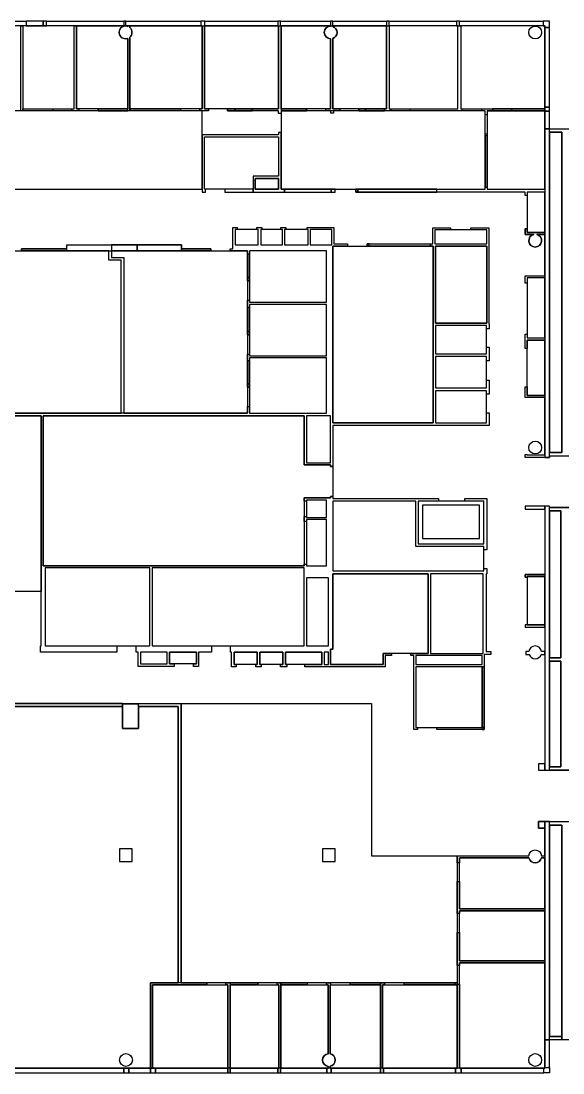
# Model space of a CAD drawing. Header units: centimetres. Extents: x -199 to 9291, y 642 to 6550.
# Drawn here: x 2287 to 4863, y 1550 to 6550 of the extents above; entities that cross this region are included whole.
import ezdxf

# ---------------------------------------------------------------- set-up
doc = ezdxf.new("R2010")
doc.units = ezdxf.units.CM
doc.header["$MEASUREMENT"] = 0
for name, color, linetype in [('E15-343', 2, 'Continuous'), ('E15-344', 2, 'Continuous'), ('E15-345', 2, 'Continuous'), ('E15-348', 2, 'Continuous'), ('E15-349', 2, 'Continuous'), ('E15-350', 2, 'Continuous'), ('E15-351', 2, 'Continuous'), ('E15-352', 2, 'Continuous'), ('E15-353', 2, 'Continuous'), ('E15-354', 2, 'Continuous'), ('E15-355', 2, 'Continuous'), ('E15-358', 2, 'Continuous'), ('E15-368', 2, 'Continuous'), ('Elevators_Secondary', 2, 'Continuous'), ('Facade_Glass', 4, 'Continuous'), ('Facade_Wall', 6, 'Continuous'), ('Glass', 4, 'Continuous'), ('Labs', 1, 'Continuous'), ('Meeting rooms', 1, 'Continuous'), ('Offices', 1, 'Continuous'), ('Stairs', 2, 'Continuous'), ('Storage', 40, 'Continuous'), ('Void', 7, 'Continuous'), ('Walls', 6, 'Continuous'), ('Z_grid_walls', 3, 'Continuous')]:
    doc.layers.add(name, color=color, linetype=linetype)

msp = doc.modelspace()

# ---------------------------------------------------------------- linework, layer by layer
at = {"layer": 'E15-343'}
msp.add_lwpolyline([(4222.8, 3544.4), (4139.9, 3544.4), (4048.8, 3544.4), (4008.2, 3544.4), (4008.2, 3490.8), (3757.8, 3490.8), (3757.8, 3563.9), (3769.2, 3563.9), (3769.2, 3923.2), (4222.8, 3923.2)], close=True, dxfattribs=at)
at = {"layer": 'E15-344'}
msp.add_lwpolyline([(4360.9, 2582.1), (4360.9, 1979), (3047.5, 1979), (3047.5, 3305.4), (3953.6, 3305.4), (3953.6, 2582.1)], close=True, dxfattribs=at)
at = {"layer": 'E15-345'}
msp.add_lwpolyline([(4479.6, 3481), (4164.2, 3481), (4164.2, 3191.7), (4479.6, 3191.7)], close=True, dxfattribs=at)
at = {"layer": 'E15-348'}
msp.add_lwpolyline([(4777.1, 2330.1), (4370.7, 2330.1), (4370.7, 2547.9), (4370.7, 2572.3), (4701.7, 2572.3, 0.782342), (4760.9, 2572.3), (4777.1, 2572.3)], format="xyb", close=True, dxfattribs=at)
at = {"layer": 'E15-349'}
msp.add_lwpolyline([(4777.1, 2086.2), (4777.1, 2083), (4370.7, 2083), (4370.7, 2320.3), (4777.1, 2320.3), (4777.1, 2317.1)], close=True, dxfattribs=at)
at = {"layer": 'E15-350'}
msp.add_lwpolyline([(4777.1, 1575.8), (4777.1, 1572.6), (4772.2, 1572.6), (4378.8, 1572.6), (4370.7, 1572.6), (4370.7, 1972.5), (4370.7, 2073.2), (4777.1, 2073.2), (4777.1, 2071.6)], close=True, dxfattribs=at)
at = {"layer": 'E15-351'}
msp.add_lwpolyline([(4360.9, 1572.6), (4352.8, 1572.6), (4009.8, 1572.6), (4004.9, 1572.6), (4004.9, 1969.2), (4109, 1969.2), (4349.6, 1969.2), (4360.9, 1969.2)], close=True, dxfattribs=at)
at = {"layer": 'E15-352'}
msp.add_lwpolyline([(3995.2, 1572.6), (3761.1, 1572.6), (3756.2, 1572.6), (3756.2, 1581.4, 0.8256), (3756.2, 1641.2), (3756.2, 1969.2), (3995.2, 1969.2)], format="xyb", close=True, dxfattribs=at)
at = {"layer": 'E15-353'}
msp.add_lwpolyline([(3746.5, 1641.5, 0.876862), (3746.5, 1581.1), (3746.5, 1572.6), (3740, 1572.6), (3522.1, 1572.6), (3522.1, 1969.2), (3746.5, 1969.2)], format="xyb", close=True, dxfattribs=at)
at = {"layer": 'E15-354'}
msp.add_lwpolyline([(3512.4, 1572.6), (3507.5, 1572.6), (3281.5, 1572.6), (3281.5, 1969.2), (3512.4, 1969.2)], close=True, dxfattribs=at)
at = {"layer": 'E15-355'}
msp.add_lwpolyline([(3270.2, 1572.6), (2925.5, 1572.6), (2912.5, 1572.6), (2912.5, 1969.2), (3169.4, 1969.2), (3270.2, 1969.2)], close=True, dxfattribs=at)
at = {"layer": 'E15-358'}
msp.add_lwpolyline([(2402.1, 3580.2), (2899.5, 3580.2), (2899.5, 3950.8), (2402.1, 3950.8)], close=True, dxfattribs=at)
at = {"layer": 'E15-368'}
msp.add_lwpolyline([(2187.5, 1980.6), (1818.5, 1980.6), (1818.5, 1979), (1693.3, 1979), (1693.3, 3292.4), (2769.5, 3292.4), (2769.5, 3186.8), (2845.9, 3186.8), (2845.9, 3292.4), (3034.5, 3292.4), (3034.5, 1979), (2902.8, 1979), (2902.8, 1572.6), (2187.5, 1572.6)], close=True, dxfattribs=at)
at = {"layer": 'Elevators_Secondary'}
msp.add_lwpolyline([(4466.6, 4248.3), (4195.1, 4248.3), (4195.1, 4090.6), (4466.6, 4090.6)], close=True, dxfattribs=at)
at = {"layer": 'Facade_Glass'}
for points in [[(2039.6, 6550.1), (2311.1, 6550.1), (2311.1, 6527.4), (2039.6, 6527.4)], [(2311.1, 6527.4), (2392.3, 6527.4), (2392.3, 6550.1), (2311.1, 6550.1)], [(2407, 6550.1), (2776, 6550.1), (2776, 6527.4), (2407, 6527.4)], [(2785.7, 6550.1), (3141.7, 6550.1), (3141.7, 6527.4), (2785.7, 6527.4)], [(3161.3, 6550.1), (3507.5, 6550.1), (3507.5, 6527.4), (3161.3, 6527.4)], [(3520.5, 6550.1), (3757.8, 6550.1), (3757.8, 6527.4), (3520.5, 6527.4)], [(3769.2, 6550.1), (4024.4, 6550.1), (4024.4, 6527.4), (3769.2, 6527.4)], [(4037.5, 6550.1), (4357.7, 6550.1), (4357.7, 6527.4), (4037.5, 6527.4)], [(4370.7, 6550.1), (4769, 6550.1), (4769, 6527.4), (4370.7, 6527.4)], [(4799.9, 6519.3), (4777.1, 6519.3), (4777.1, 6140.5), (4799.9, 6140.5)], [(4799.9, 6121), (4777.1, 6121), (4777.1, 6038.1), (4799.9, 6038.1)], [(4799.9, 1707.5), (4777.1, 1707.5), (4777.1, 1575.8), (4799.9, 1575.8)], [(2776, 1572.6), (1823.4, 1572.6), (1823.4, 1549.8), (2776, 1549.8)], [(2902.8, 1572.6), (2798.7, 1572.6), (2798.7, 1549.8), (2902.8, 1549.8)], [(3270.2, 1572.6), (2925.5, 1572.6), (2925.5, 1549.8), (3270.2, 1549.8)], [(3507.5, 1572.6), (3281.5, 1572.6), (3281.5, 1549.8), (3507.5, 1549.8)], [(3740, 1572.6), (3520.5, 1572.6), (3520.5, 1549.8), (3740, 1549.8)], [(3995.2, 1572.6), (3761.1, 1572.6), (3761.1, 1549.8), (3995.2, 1549.8)], [(4352.8, 1572.6), (4009.8, 1572.6), (4009.8, 1549.8), (4352.8, 1549.8)], [(4772.2, 1572.6), (4378.8, 1572.6), (4378.8, 1549.8), (4772.2, 1549.8)]]:
    msp.add_lwpolyline(points, close=True, dxfattribs=at)
at = {"layer": 'Facade_Wall'}
for points in [[(2407, 6550.1), (2392.3, 6550.1), (2392.3, 6527.4), (2407, 6527.4)], [(2785.7, 6550.1), (2776, 6550.1), (2776, 6527.4), (2785.7, 6527.4)], [(3161.3, 6550.1), (3141.7, 6550.1), (3141.7, 6527.4), (3161.3, 6527.4)], [(3520.5, 6550.1), (3507.5, 6550.1), (3507.5, 6527.4), (3520.5, 6527.4)], [(3769.2, 6550.1), (3757.8, 6550.1), (3757.8, 6527.4), (3769.2, 6527.4)], [(4037.5, 6550.1), (4024.4, 6550.1), (4024.4, 6527.4), (4037.5, 6527.4)], [(4357.7, 6527.4), (4370.7, 6527.4), (4370.7, 6550.1), (4357.7, 6550.1)], [(4769, 6527.4), (4777.1, 6527.4), (4777.1, 6519.3), (4799.9, 6519.3), (4799.9, 6550.1), (4769, 6550.1)], [(4799.9, 6140.5), (4777.1, 6140.5), (4777.1, 6121), (4799.9, 6121)], [(4799.9, 6038.1), (4777.1, 6038.1), (4777.1, 4475.9), (4799.9, 4475.9)], [(4799.9, 4243.4), (4777.1, 4243.4), (4777.1, 2988.5), (4799.9, 2988.5)], [(4799.9, 2744.6), (4777.1, 2744.6), (4777.1, 1707.5), (4799.9, 1707.5)], [(4857.6, 1707.5), (4799.9, 1707.5), (4799.9, 1723.7), (4857.6, 1723.7)], [(2798.7, 1572.6), (2776, 1572.6), (2776, 1549.8), (2798.7, 1549.8)], [(2925.5, 1572.6), (2902.8, 1572.6), (2902.8, 1549.8), (2925.5, 1549.8)], [(3270.2, 1549.8), (3281.5, 1549.8), (3281.5, 1572.6), (3270.2, 1572.6)], [(3507.5, 1549.8), (3520.5, 1549.8), (3520.5, 1572.6), (3507.5, 1572.6)], [(3761.1, 1572.6), (3740, 1572.6), (3740, 1549.8), (3761.1, 1549.8)], [(4009.8, 1572.6), (3995.2, 1572.6), (3995.2, 1549.8), (4009.8, 1549.8)], [(4378.8, 1572.6), (4352.8, 1572.6), (4352.8, 1549.8), (4378.8, 1549.8)], [(4772.2, 1572.6), (4777.1, 1572.6), (4777.1, 1575.8), (4799.9, 1575.8), (4799.9, 1549.8), (4772.2, 1549.8)]]:
    msp.add_lwpolyline(points, close=True, dxfattribs=at)
at = {"layer": 'Glass'}
for points in [[(2294.8, 6132.4), (2437.9, 6132.4), (2437.9, 6122.6), (2294.8, 6122.6)], [(2654.1, 6122.6), (2793.9, 6122.6), (2793.9, 6132.4), (2654.1, 6132.4)], [(2803.6, 6132.4), (3044.2, 6132.4), (3044.2, 6122.6), (2803.6, 6122.6)], [(3304.3, 6122.6), (3385.6, 6122.6), (3385.6, 6132.4), (3304.3, 6132.4)], [(3523.8, 6122.6), (3644.1, 6122.6), (3644.1, 6132.4), (3523.8, 6132.4)], [(3923.7, 6122.6), (4014.7, 6122.6), (4014.7, 6132.4), (3923.7, 6132.4)], [(4528.4, 6122.6), (4619.4, 6122.6), (4619.4, 6132.4), (4528.4, 6132.4)], [(4502.4, 6003.9), (4492.6, 6003.9), (4492.6, 5760.1), (4502.4, 5760.1)], [(3390.5, 5750.3), (3255.5, 5750.3), (3255.5, 5737.3), (3390.5, 5737.3)], [(3761.1, 5750.3), (3540, 5750.3), (3540, 5737.3), (3761.1, 5737.3)], [(3887.9, 5737.3), (4263.4, 5737.3), (4263.4, 5750.3), (3887.9, 5750.3)], [(2504.5, 5467.5), (2288.3, 5467.5), (2288.3, 5457.7), (2504.5, 5457.7)], [(2839.4, 5487), (2717.5, 5487), (2717.5, 5457.7), (2839.4, 5457.7)], [(3188.9, 5467.5), (3049.1, 5467.5), (3049.1, 5457.7), (3188.9, 5457.7)], [(3941.5, 5490.3), (4234.1, 5490.3), (4234.1, 5480.5), (3941.5, 5480.5)], [(3372.6, 5441.5), (3362.8, 5441.5), (3362.8, 5330.9), (3372.6, 5330.9)], [(3372.6, 5187.9), (3362.8, 5187.9), (3362.8, 5074.1), (3372.6, 5074.1)], [(3372.6, 4934.3), (3362.8, 4934.3), (3362.8, 4825.4), (3372.6, 4825.4)], [(4479.6, 3191.7), (4489.4, 3191.7), (4489.4, 3481), (4479.6, 3481)], [(2769.5, 3305.4), (1968.1, 3305.4), (1968.1, 3292.4), (2769.5, 3292.4)], [(3047.5, 1979), (3034.5, 1979), (3034.5, 3292.4), (2845.9, 3292.4), (2845.9, 3305.4), (3047.5, 3305.4)], [(4263.4, 3191.7), (4479.6, 3191.7), (4479.6, 3181.9), (4263.4, 3181.9)], [(3413.2, 1979), (3281.5, 1979), (3281.5, 1969.2), (3413.2, 1969.2)], [(3522.1, 1979), (3647.3, 1979), (3647.3, 1969.2), (3522.1, 1969.2)], [(3852.1, 1979), (3995.2, 1979), (3995.2, 1969.2), (3852.1, 1969.2)], [(4109, 1979), (4349.6, 1979), (4349.6, 1969.2), (4109, 1969.2)]]:
    msp.add_lwpolyline(points, close=True, dxfattribs=at)
at = {"layer": 'Labs'}
for points in [[(2042.8, 5750.3), (3148.2, 5750.3), (3148.2, 6122.6), (2042.8, 6122.6)], [(2176.1, 5457.7), (3362.8, 5457.7), (3362.8, 4685.6), (2176.1, 4685.6)], [(2910.9, 3580.2), (3632.7, 3580.2), (3632.7, 3950.8), (2910.9, 3950.8)]]:
    msp.add_lwpolyline(points, close=True, dxfattribs=at)
at = {"layer": 'Meeting rooms'}
for points in [[(4245.5, 4640.1), (3769.2, 4640.1), (3769.2, 5480.5), (3839.1, 5480.5), (3931.8, 5480.5), (3941.5, 5480.5), (4234.1, 5480.5), (4245.5, 5480.5)], [(2382.6, 3838.6), (2187.5, 3838.6), (1919.3, 3838.6), (1919.3, 3915), (1901.4, 3915), (1810.4, 3915), (1800.6, 3915), (1800.6, 4674.2), (2382.6, 4674.2)], [(3769.2, 4290.6), (3757.8, 4290.6), (3757.8, 4284.1), (3632.7, 4284.1), (3632.7, 4267.8), (3632.7, 4194.6), (3632.7, 4171.9), (3632.7, 3968.7), (3632.7, 3960.6), (2392.3, 3960.6), (2392.3, 4674.2), (3632.7, 4674.2), (3632.7, 4440.1), (3757.8, 4440.1), (3757.8, 4432), (3769.2, 4432)]]:
    msp.add_lwpolyline(points, close=True, dxfattribs=at)
at = {"layer": 'Offices'}
for points in [[(2294.8, 6132.4), (2538.6, 6132.4), (2538.6, 6527.4), (2294.8, 6527.4)], [(3510.8, 6132.4), (3385.6, 6132.4), (3304.3, 6132.4), (3268.5, 6132.4), (3159.6, 6132.4), (3159.6, 6527.4), (3161.3, 6527.4), (3507.5, 6527.4), (3510.8, 6527.4)], [(4364.2, 6527.4), (4037.5, 6527.4), (4037.5, 6132.4), (4364.2, 6132.4)], [(4777.1, 6527.4), (4377.2, 6527.4), (4377.2, 6132.4), (4777.1, 6132.4)], [(3523.8, 5750.3), (4492.6, 5750.3), (4492.6, 6122.6), (3523.8, 6122.6)], [(4777.1, 6121), (4502.4, 6121), (4502.4, 5750.3), (4777.1, 5750.3)], [(3510.8, 5812.1), (3390.5, 5812.1), (3390.5, 5750.3), (3255.5, 5750.3), (3164.5, 5750.3), (3159.6, 5750.3), (3159.6, 5999.1), (3510.8, 5999.1)], [(3738.3, 5457.7), (3372.6, 5457.7), (3372.6, 5213.9), (3738.3, 5213.9)], [(3738.3, 5202.5), (3372.6, 5202.5), (3372.6, 4958.7), (3738.3, 4958.7)], [(3738.3, 4948.9), (3372.6, 4948.9), (3372.6, 4685.6), (3738.3, 4685.6)]]:
    msp.add_lwpolyline(points, close=True, dxfattribs=at)
for points in [[(2793.9, 6132.4), (2561.4, 6132.4), (2550, 6132.4), (2550, 6527.4), (2776, 6527.4), (2783.3, 6526.6, 1.194289), (2793.9, 6467.5)], [(3148.2, 6132.4), (2803.6, 6132.4), (2803.6, 6473.4, 0.447801), (2803.6, 6518.9), (2803.6, 6527.4), (3141.7, 6527.4), (3148.2, 6527.4)], [(3757.8, 6132.4), (3735.1, 6132.4), (3644.1, 6132.4), (3523.8, 6132.4), (3523.8, 6527.4), (3757.8, 6527.4), (3757.8, 6526.4, 0.977133), (3757.8, 6465.5)], [(4024.4, 6132.4), (4014.7, 6132.4), (3923.7, 6132.4), (3892.8, 6132.4), (3801.7, 6132.4), (3769.2, 6132.4), (3769.2, 6467.4, 0.693717), (3769.2, 6524.5), (3769.2, 6527.4), (4024.4, 6527.4)]]:
    msp.add_lwpolyline(points, format="xyb", close=True, dxfattribs=at)
at = {"layer": 'Stairs'}
msp.add_lwpolyline([(4164.2, 4267.8), (3769.2, 4267.8), (3769.2, 3936.2), (4487.7, 3936.2), (4487.7, 4051.6), (4164.2, 4051.6)], close=True, dxfattribs=at)
at = {"layer": 'Storage'}
for points in [[(4692.6, 5545.5), (4777.1, 5545.5), (4777.1, 5737.3), (4692.6, 5737.3)], [(3414.8, 5558.5), (3304.3, 5558.5), (3304.3, 5487), (3414.8, 5487)], [(3530.3, 5558.5), (3426.2, 5558.5), (3426.2, 5487), (3530.3, 5487)], [(3652.2, 5558.5), (3540, 5558.5), (3540, 5487), (3652.2, 5487)], [(4500.7, 5556.9), (4253.7, 5556.9), (4253.7, 5490.3), (4500.7, 5490.3)], [(4692.6, 5044.8), (4777.1, 5044.8), (4777.1, 5329.3), (4692.6, 5329.3)], [(4499.1, 5103.4), (4256.9, 5103.4), (4256.9, 4968.4), (4499.1, 4968.4)], [(4692.6, 5033.5), (4777.1, 5033.5), (4777.1, 4770.1), (4692.6, 4770.1)], [(4499.1, 4955.4), (4256.9, 4955.4), (4256.9, 4805.9), (4499.1, 4805.9)], [(4499.1, 4792.9), (4256.9, 4792.9), (4256.9, 4640.1), (4499.1, 4640.1)], [(3738.3, 4272.7), (3644.1, 4272.7), (3644.1, 4189.8), (3738.3, 4189.8)], [(3738.3, 4180), (3644.1, 4180), (3644.1, 3960.6), (3738.3, 3960.6)], [(4777.1, 3910.2), (4692.6, 3910.2), (4692.6, 3679.3), (4777.1, 3679.3)], [(3120.6, 3494), (3106, 3494), (3014.9, 3494), (2992.2, 3494), (2992.2, 3549.3), (3120.6, 3549.3)], [(3410, 3490.8), (3309.2, 3490.8), (3299.4, 3490.8), (3299.4, 3549.3), (3410, 3549.3)], [(3531.9, 3490.8), (3421.3, 3490.8), (3421.3, 3549.3), (3531.9, 3549.3)], [(3717.2, 3490.8), (3635.9, 3490.8), (3543.3, 3490.8), (3543.3, 3549.3), (3717.2, 3549.3)]]:
    msp.add_lwpolyline(points, close=True, dxfattribs=at)
at = {"layer": 'Void'}
for points in [[(4857.6, 4498.6), (4799.9, 4498.6), (4799.9, 6021.8), (4857.6, 6021.8)], [(3400.2, 5802.4), (3510.8, 5802.4), (3510.8, 5750.3), (3400.2, 5750.3)], [(3661.9, 5487), (3764.4, 5487), (3764.4, 5558.5), (3661.9, 5558.5)], [(4500.7, 5480.5), (4256.9, 5480.5), (4256.9, 5114.7), (4500.7, 5114.7)], [(3757.8, 4674.2), (3644.1, 4674.2), (3644.1, 4449.9), (3757.8, 4449.9)], [(3757.8, 4674.2), (3644.1, 4674.2), (3644.1, 4449.9), (3757.8, 4449.9)], [(4487.7, 4267.8), (4175.6, 4267.8), (4175.6, 4064.6), (4487.7, 4064.6)], [(4853.5, 3523.3), (4799.9, 3523.3), (4799.9, 4222.3), (4853.5, 4222.3)], [(4234.1, 3544.4), (4484.5, 3544.4), (4484.5, 3923.2), (4234.1, 3923.2)], [(2980.8, 3549.3), (2854, 3549.3), (2854, 3494), (2980.8, 3494)], [(4853.5, 3005.5), (4799.9, 3005.5), (4799.9, 3507), (4853.5, 3507)], [(4857.6, 1723.7), (4799.9, 1723.7), (4799.9, 2728.4), (4857.6, 2728.4)]]:
    msp.add_lwpolyline(points, close=True, dxfattribs=at)
at = {"layer": 'Walls'}
for points in [[(2294.8, 6122.6), (2285.1, 6122.6), (2285.1, 6527.4), (2294.8, 6527.4)], [(2528.9, 6122.6), (2528.9, 6132.4), (2538.6, 6132.4), (2538.6, 6527.4), (2550, 6527.4), (2550, 6132.4), (2561.4, 6132.4), (2561.4, 6122.6)], [(3136.9, 6122.6), (3136.9, 6132.4), (3148.2, 6132.4), (3148.2, 6527.4), (3159.6, 6527.4), (3159.6, 6132.4), (3177.5, 6132.4), (3177.5, 6122.6)], [(3523.8, 6111.2), (3510.8, 6111.2), (3510.8, 6122.6), (3385.6, 6122.6), (3385.6, 6132.4), (3510.8, 6132.4), (3510.8, 6527.4), (3523.8, 6527.4)], [(4014.7, 6122.6), (4014.7, 6132.4), (4024.4, 6132.4), (4024.4, 6527.4), (4037.5, 6527.4), (4037.5, 6132.4), (4045.6, 6132.4), (4045.6, 6122.6)], [(4136.6, 6122.6), (4136.6, 6132.4), (4364.2, 6132.4), (4364.2, 6527.4), (4377.2, 6527.4), (4377.2, 6132.4), (4383.7, 6132.4), (4383.7, 6122.6)], [(3268.5, 6122.6), (3304.3, 6122.6), (3304.3, 6132.4), (3268.5, 6132.4)], [(3892.8, 6122.6), (3923.7, 6122.6), (3923.7, 6132.4), (3892.8, 6132.4)], [(4478, 6122.6), (4478, 6132.4), (4528.4, 6132.4), (4528.4, 6122.6), (4502.4, 6122.6), (4502.4, 6104.7), (4492.6, 6104.7), (4492.6, 6122.6)], [(4619.4, 6122.6), (4777.1, 6122.6), (4777.1, 6132.4), (4619.4, 6132.4)], [(3148.2, 5737.3), (3164.5, 5737.3), (3164.5, 5750.3), (3159.6, 5750.3), (3159.6, 5999.1), (3510.8, 5999.1), (3510.8, 5812.1), (3390.5, 5812.1), (3390.5, 5737.3), (3540, 5737.3), (3540, 5750.3), (3523.8, 5750.3), (3523.8, 6020.2), (3510.8, 6020.2), (3510.8, 6008.8), (3148.2, 6008.8)], [(4492.6, 6003.9), (4492.6, 6013.7), (4502.4, 6013.7), (4502.4, 6003.9)], [(3400.2, 5750.3), (3510.8, 5750.3), (3510.8, 5802.4), (3400.2, 5802.4)], [(4263.4, 5737.3), (4263.4, 5750.3), (4492.6, 5750.3), (4492.6, 5760.1), (4502.4, 5760.1), (4502.4, 5750.3), (4777.1, 5750.3), (4777.1, 5737.3), (4692.6, 5737.3), (4692.6, 5721.1), (4682.8, 5721.1), (4682.8, 5737.3)], [(3761.1, 5737.3), (3780.6, 5737.3), (3780.6, 5750.3), (3761.1, 5750.3)], [(3878.1, 5737.3), (3887.9, 5737.3), (3887.9, 5750.3), (3878.1, 5750.3)], [(3661.9, 5487), (3764.4, 5487), (3764.4, 5558.5), (3661.9, 5558.5)], [(2839.4, 5457.7), (3049.1, 5457.7), (3049.1, 5487), (2839.4, 5487)], [(3931.8, 5480.5), (3941.5, 5480.5), (3941.5, 5490.3), (3931.8, 5490.3)], [(4256.9, 5480.5), (4500.7, 5480.5), (4500.7, 5114.7), (4256.9, 5114.7)], [(3362.8, 5314.7), (3372.6, 5314.7), (3372.6, 5330.9), (3362.8, 5330.9)], [(4682.8, 5304.9), (4682.8, 5339.1), (4777.1, 5339.1), (4777.1, 5329.3), (4692.6, 5329.3), (4692.6, 5304.9)], [(3362.8, 5057.8), (3372.6, 5057.8), (3372.6, 5074.1), (3362.8, 5074.1)], [(4682.8, 5061.1), (4692.6, 5061.1), (4692.6, 5044.8), (4777.1, 5044.8), (4777.1, 5033.5), (4692.6, 5033.5), (4692.6, 4992.8), (4682.8, 4992.8)], [(3362.8, 4809.1), (3372.6, 4809.1), (3372.6, 4825.4), (3362.8, 4825.4)], [(4682.8, 4810.7), (4692.6, 4810.7), (4692.6, 4770.1), (4777.1, 4770.1), (4777.1, 4760.4), (4682.8, 4760.4)], [(4682.8, 4488.9), (4692.6, 4488.9), (4692.6, 4487.3), (4777.1, 4487.3), (4777.1, 4475.9), (4682.8, 4475.9)], [(4682.8, 4230.4), (4777.1, 4230.4), (4777.1, 4243.4), (4682.8, 4243.4)], [(3644.1, 3580.2), (3748.1, 3580.2), (3748.1, 3903.4), (3644.1, 3903.4)], [(4234.1, 3544.4), (4484.5, 3544.4), (4484.5, 3923.2), (4234.1, 3923.2)], [(4682.8, 3906.9), (4682.8, 3919.9), (4777.1, 3919.9), (4777.1, 3910.2), (4692.6, 3910.2), (4692.6, 3906.9)], [(4682.8, 3669.6), (4777.1, 3669.6), (4777.1, 3679.3), (4682.8, 3679.3)], [(2854, 3494), (2980.8, 3494), (2980.8, 3549.3), (2854, 3549.3)], [(3728.6, 3490.8), (3748.1, 3490.8), (3748.1, 3549.3), (3728.6, 3549.3)], [(4479.6, 3534.7), (4164.2, 3534.7), (4164.2, 3490.8), (4479.6, 3490.8)], [(2769.5, 3186.8), (2845.9, 3186.8), (2845.9, 3303.8), (2769.5, 3303.8)], [(4479.6, 3181.9), (4489.4, 3181.9), (4489.4, 3191.7), (4479.6, 3191.7)], [(4746.2, 2988.5), (4777.1, 2988.5), (4777.1, 3019.3), (4746.2, 3019.3)], [(4746.2, 2713.7), (4777.1, 2713.7), (4777.1, 2744.6), (4746.2, 2744.6)], [(2754.9, 2554.4), (2815, 2554.4), (2815, 2614.6), (2754.9, 2614.6)], [(3720.5, 2554.4), (3780.6, 2554.4), (3780.6, 2614.6), (3720.5, 2614.6)], [(4360.9, 2460.1), (4370.7, 2460.1), (4370.7, 2330.1), (4777.1, 2330.1), (4777.1, 2320.3), (4370.7, 2320.3), (4370.7, 2307.3), (4360.9, 2307.3)], [(4360.9, 2217.9), (4370.7, 2217.9), (4370.7, 2083), (4777.1, 2083), (4777.1, 2073.2), (4370.7, 2073.2), (4370.7, 2060.2), (4360.9, 2060.2)], [(3169.4, 1979), (2902.8, 1979), (2902.8, 1572.6), (2912.5, 1572.6), (2912.5, 1969.2), (3169.4, 1969.2)], [(3260.4, 1969.2), (3260.4, 1979), (3281.5, 1979), (3281.5, 1572.6), (3270.2, 1572.6), (3270.2, 1969.2)], [(3504.3, 1969.2), (3504.3, 1979), (3522.1, 1979), (3522.1, 1572.6), (3512.4, 1572.6), (3512.4, 1969.2)], [(3995.2, 1572.6), (3995.2, 1979), (4014.7, 1979), (4014.7, 1969.2), (4004.9, 1969.2), (4004.9, 1572.6)], [(4360.9, 1572.6), (4360.9, 1969.2), (4349.6, 1969.2), (4349.6, 1979), (4360.9, 1979), (4360.9, 1972.5), (4370.7, 1972.5), (4370.7, 1572.6)]]:
    msp.add_lwpolyline(points, close=True, dxfattribs=at)
for points in [[(2793.9, 6524.7), (2793.9, 6527.4), (2803.6, 6527.4), (2803.6, 6518.9, -0.447801), (2803.6, 6473.4), (2803.6, 6122.6), (2793.9, 6122.6), (2793.9, 6467.5, -1.434528)], [(4738.3, 5535.8), (4777.1, 5535.8), (4777.1, 5545.5), (4692.6, 5545.5), (4692.6, 5561.8), (4682.8, 5561.8), (4682.8, 5535.8), (4724.3, 5535.8, 8.56967)], [(4760.2, 3539.5), (4777.1, 3539.5), (4777.1, 3552.5), (4761.6, 3552.5, 0.897623), (4701, 3552.5), (4686.1, 3552.5), (4686.1, 3539.5), (4702.4, 3539.5, 0.71848)], [(4761.7, 2582.1), (4777.1, 2582.1), (4777.1, 2572.3), (4760.9, 2572.3, -0.782342), (4701.7, 2572.3), (4370.7, 2572.3), (4370.7, 2547.9), (4360.9, 2547.9), (4360.9, 2582.1), (4700.9, 2582.1, -0.923574)], [(3746.5, 1581.1, -0.876862), (3746.5, 1641.5), (3746.5, 1969.2), (3738.3, 1969.2), (3738.3, 1979), (3757.8, 1979), (3757.8, 1969.2), (3756.2, 1969.2), (3756.2, 1641.2, -0.8256), (3756.2, 1581.4), (3756.2, 1572.6), (3746.5, 1572.6)]]:
    msp.add_lwpolyline(points, format="xyb", close=True, dxfattribs=at)
for points in [[(3757.8, 6526.4), (3757.8, 6527.4), (3769.2, 6527.4), (3769.2, 6524.5)], [(3769.2, 6467.4), (3769.2, 6132.4), (3801.7, 6132.4), (3801.7, 6122.6), (3772.5, 6122.6), (3772.5, 6112.9), (3759.5, 6112.9), (3759.5, 6122.6), (3735.1, 6122.6), (3735.1, 6132.4), (3757.8, 6132.4), (3757.8, 6465.5)], [(5215.2, 4482.4), (4799.9, 4482.4), (4799.9, 4482.4), (4799.9, 4498.6), (4857.6, 4498.6), (4857.6, 6021.8), (4799.9, 6021.8), (4799.9, 6038.1), (5206.3, 6038.1)], [(2176.1, 4685.6), (2763, 4685.6), (2763, 5413.8), (2704.5, 5413.8), (2704.5, 5457.7), (2504.5, 5457.7), (2504.5, 5487), (2717.5, 5487), (2717.5, 5426.9), (2776, 5426.9), (2776, 4685.6), (3362.8, 4685.6), (3362.8, 4718.1), (3372.6, 4718.1), (3372.6, 4685.6), (3738.3, 4685.6), (3738.3, 4948.9), (3372.6, 4948.9), (3372.6, 4934.3), (3362.8, 4934.3), (3362.8, 4966.8), (3372.6, 4966.8), (3372.6, 4958.7), (3738.3, 4958.7), (3738.3, 5202.5), (3372.6, 5202.5), (3372.6, 5187.9), (3362.8, 5187.9), (3362.8, 5223.7), (3372.6, 5223.7), (3372.6, 5213.9), (3738.3, 5213.9), (3738.3, 5457.7), (3372.6, 5457.7), (3372.6, 5441.5), (3362.8, 5441.5), (3362.8, 5457.7), (3281.5, 5457.7), (3281.5, 5467.5), (3292.9, 5467.5), (3292.9, 5568.3), (3314.1, 5568.3), (3314.1, 5558.5), (3304.3, 5558.5), (3304.3, 5487), (3414.8, 5487), (3414.8, 5558.5), (3408.3, 5558.5), (3408.3, 5568.3), (3431.1, 5568.3), (3431.1, 5558.5), (3426.2, 5558.5), (3426.2, 5487), (3530.3, 5487), (3530.3, 5558.5), (3522.1, 5558.5), (3522.1, 5568.3), (3544.9, 5568.3), (3544.9, 5558.5), (3540, 5558.5), (3540, 5487), (3652.2, 5487), (3652.2, 5558.5), (3647.3, 5558.5), (3647.3, 5568.3), (3774.1, 5568.3), (3774.1, 5490.3), (3839.1, 5490.3), (3839.1, 5480.5), (3769.2, 5480.5), (3769.2, 4640.1), (4245.5, 4640.1), (4245.5, 5480.5), (4234.1, 5480.5), (4234.1, 5490.3), (4243.9, 5490.3), (4243.9, 5566.7), (4328.4, 5566.7), (4328.4, 5556.9), (4253.7, 5556.9), (4253.7, 5490.3), (4500.7, 5490.3), (4500.7, 5556.9), (4426, 5556.9), (4426, 5566.7), (4510.5, 5566.7), (4510.5, 5109.9), (4512.1, 5109.9), (4512.1, 5087.1), (4499.1, 5087.1), (4499.1, 5103.4), (4256.9, 5103.4), (4256.9, 4968.4), (4499.1, 4968.4), (4499.1, 4999.3), (4512.1, 4999.3), (4512.1, 4934.3), (4499.1, 4934.3), (4499.1, 4955.4), (4256.9, 4955.4), (4256.9, 4805.9), (4499.1, 4805.9), (4499.1, 4843.3), (4512.1, 4843.3), (4512.1, 4776.6), (4499.1, 4776.6), (4499.1, 4792.9), (4256.9, 4792.9), (4256.9, 4640.1), (4499.1, 4640.1), (4499.1, 4687.2), (4512.1, 4687.2), (4512.1, 4627.1), (3769.2, 4627.1), (3769.2, 4432), (3757.8, 4432), (3757.8, 4440.1), (3632.7, 4440.1), (3632.7, 4674.2), (2392.3, 4674.2), (2392.3, 3960.6), (3632.7, 3960.6), (3632.7, 3968.7), (3644.1, 3968.7), (3644.1, 3960.6), (3738.3, 3960.6), (3738.3, 4180), (3644.1, 4180), (3644.1, 4171.9), (3632.7, 4171.9), (3632.7, 4194.6), (3644.1, 4194.6), (3644.1, 4189.8), (3738.3, 4189.8), (3738.3, 4272.7), (3644.1, 4272.7), (3644.1, 4267.8), (3632.7, 4267.8), (3632.7, 4284.1), (3757.8, 4284.1), (3757.8, 4290.6), (3769.2, 4290.6), (3769.2, 4280.8), (4271.5, 4280.8), (4271.5, 4267.8), (4175.6, 4267.8), (4175.6, 4064.6), (4487.7, 4064.6), (4487.7, 4267.8), (4396.7, 4267.8), (4396.7, 4280.8), (4500.7, 4280.8), (4500.7, 4037), (4487.7, 4037), (4487.7, 4051.6), (4164.2, 4051.6), (4164.2, 4267.8), (3769.2, 4267.8), (3769.2, 3936.2), (4487.7, 3936.2), (4487.7, 3947.6), (4500.7, 3947.6), (4500.7, 3923.2), (4497.5, 3923.2), (4497.5, 3552.5), (4520.3, 3552.5), (4520.3, 3539.5), (4489.4, 3539.5), (4489.4, 3481), (4164.2, 3481), (4164.2, 3191.7), (4172.4, 3191.7), (4172.4, 3181.9), (4154.5, 3181.9), (4154.5, 3534.7), (4139.9, 3534.7), (4139.9, 3544.4), (4222.8, 3544.4), (4222.8, 3923.2), (3769.2, 3923.2), (3769.2, 3563.9), (3757.8, 3563.9), (3757.8, 3490.8), (4008.2, 3490.8), (4008.2, 3544.4), (4048.8, 3544.4), (4048.8, 3534.7), (4017.9, 3534.7), (4017.9, 3481), (3635.9, 3481), (3635.9, 3490.8), (3717.2, 3490.8), (3717.2, 3549.3), (3543.3, 3549.3), (3543.3, 3490.8), (3549.8, 3490.8), (3549.8, 3481), (3520.5, 3481), (3520.5, 3490.8), (3531.9, 3490.8), (3531.9, 3549.3), (3421.3, 3549.3), (3421.3, 3490.8), (3427.9, 3490.8), (3427.9, 3481), (3403.5, 3481), (3403.5, 3490.8), (3410, 3490.8), (3410, 3549.3), (3299.4, 3549.3), (3299.4, 3490.8), (3309.2, 3490.8), (3309.2, 3481), (3288, 3481), (3288, 3549.3), (3283.2, 3549.3), (3283.2, 3580.2), (3632.7, 3580.2), (3632.7, 3950.8), (2910.9, 3950.8), (2910.9, 3580.2), (3192.1, 3580.2), (3192.1, 3549.3), (3130.4, 3549.3), (3130.4, 3482.6), (3106, 3482.6), (3106, 3494), (3120.6, 3494), (3120.6, 3549.3), (2992.2, 3549.3), (2992.2, 3494), (3014.9, 3494), (3014.9, 3482.6), (2844.3, 3482.6), (2844.3, 3549.3), (2834.5, 3549.3), (2834.5, 3580.2), (2899.5, 3580.2), (2899.5, 3950.8), (2402.1, 3950.8), (2402.1, 3580.2), (2741.8, 3580.2), (2741.8, 3549.3), (2379.3, 3549.3), (2379.3, 3580.2), (2382.6, 3580.2), (2382.6, 4674.2), (1800.6, 4674.2)], [(4934, 2988.5), (4799.9, 2988.5), (4799.9, 3005.5), (4853.5, 3005.5), (4853.5, 3507), (4799.9, 3507), (4799.9, 3523.3), (4853.5, 3523.3), (4853.5, 4222.3), (4799.9, 4222.3), (4799.9, 4238.5), (4921.8, 4238.5)], [(5206.3, 1707.5), (4857.6, 1707.5), (4857.6, 2728.4), (4799.9, 2728.4), (4799.9, 2745.4), (5222.5, 2744.6)]]:
    msp.add_lwpolyline(points, dxfattribs=at)
for centre in [(4731.3, 6495.8), (4731.3, 4522.6), (2785.4, 1611.3), (4731.3, 1611.3)]:
    msp.add_circle(centre, 30.5, dxfattribs=at)
for start, end in [(91.3253, 268.6747), (290.5006, 69.4994)]:
    msp.add_arc((3758.6, 6496), 30.5, start, end, dxfattribs=at)
at = {"layer": 'Z_grid_walls'}
for points in [[(5215.2, 4482.4), (4799.9, 4482.4), (4799.9, 4475.9), (4682.8, 4475.9), (4682.8, 4488.9), (4692.6, 4488.9), (4692.6, 4487.3), (4777.1, 4487.3), (4777.1, 4760.4), (4682.8, 4760.4), (4682.8, 4810.7), (4692.6, 4810.7), (4692.6, 4770.1), (4777.1, 4770.1), (4777.1, 5033.5), (4692.6, 5033.5), (4692.6, 4992.8), (4682.8, 4992.8), (4682.8, 5061.1), (4692.6, 5061.1), (4692.6, 5044.8), (4777.1, 5044.8), (4777.1, 5329.3), (4692.6, 5329.3), (4692.6, 5304.9), (4682.8, 5304.9), (4682.8, 5339.1), (4777.1, 5339.1), (4777.1, 5535.8), (4738.3, 5535.8, -8.56967), (4724.3, 5535.8), (4682.8, 5535.8), (4682.8, 5561.8), (4692.6, 5561.8), (4692.6, 5545.5), (4777.1, 5545.5), (4777.1, 5737.3), (4692.6, 5737.3), (4692.6, 5721.1), (4682.8, 5721.1), (4682.8, 5737.3), (3878.1, 5737.3), (3878.1, 5750.3), (4492.6, 5750.3), (4492.6, 6013.7), (4502.4, 6013.7), (4502.4, 5750.3), (4777.1, 5750.3), (4777.1, 6122.6), (4502.4, 6122.6), (4502.4, 6104.7), (4492.6, 6104.7), (4492.6, 6122.6), (4478, 6122.6), (4478, 6132.4), (4777.1, 6132.4), (4777.1, 6527.4), (4377.2, 6527.4), (4377.2, 6132.4), (4383.7, 6132.4), (4383.7, 6122.6), (4136.6, 6122.6), (4136.6, 6132.4), (4364.2, 6132.4), (4364.2, 6527.4), (4037.5, 6527.4), (4037.5, 6132.4), (4045.6, 6132.4), (4045.6, 6122.6), (3892.8, 6122.6), (3892.8, 6132.4), (4024.4, 6132.4), (4024.4, 6527.4), (3769.2, 6527.4), (3769.2, 6524.5, -0.693717), (3769.2, 6467.4), (3769.2, 6132.4), (3801.7, 6132.4), (3801.7, 6122.6), (3772.5, 6122.6), (3772.5, 6112.9), (3759.5, 6112.9), (3759.5, 6122.6), (3735.1, 6122.6), (3735.1, 6132.4), (3757.8, 6132.4), (3757.8, 6465.5, -0.977133), (3757.8, 6526.4), (3757.8, 6527.4), (3523.8, 6527.4), (3523.8, 6132.4), (3644.1, 6132.4), (3644.1, 6122.6), (3523.8, 6122.6), (3523.8, 6111.2), (3510.8, 6111.2), (3510.8, 6122.6), (3268.5, 6122.6), (3268.5, 6132.4), (3510.8, 6132.4), (3510.8, 6527.4), (3159.6, 6527.4), (3159.6, 6132.4), (3177.5, 6132.4), (3177.5, 6122.6), (3136.9, 6122.6), (3136.9, 6132.4), (3148.2, 6132.4), (3148.2, 6527.4), (2803.6, 6527.4), (2803.6, 6518.9, -0.447801), (2803.6, 6473.4), (2803.6, 6132.4), (3044.2, 6132.4), (3044.2, 6122.6), (2654.1, 6122.6), (2654.1, 6132.4), (2793.9, 6132.4), (2793.9, 6467.5, -1.434528), (2793.9, 6524.7), (2793.9, 6527.4), (2550, 6527.4), (2550, 6132.4), (2561.4, 6132.4), (2561.4, 6122.6), (2528.9, 6122.6), (2528.9, 6132.4), (2538.6, 6132.4), (2538.6, 6527.4), (2294.8, 6527.4), (2294.8, 6132.4), (2437.9, 6132.4), (2437.9, 6122.6), (2148.5, 6122.6)], [(4921.8, 4238.5), (4799.9, 4238.5), (4799.9, 4243.4), (4682.8, 4243.4), (4682.8, 4230.4), (4777.1, 4230.4), (4777.1, 3919.9), (4682.8, 3919.9), (4682.8, 3906.9), (4692.6, 3906.9), (4692.6, 3910.2), (4777.1, 3910.2), (4777.1, 3679.3), (4682.8, 3679.3), (4682.8, 3669.6), (4777.1, 3669.6), (4777.1, 3552.5), (4761.6, 3552.5, 0.897623), (4701, 3552.5), (4686.1, 3552.5), (4686.1, 3539.5), (4702.4, 3539.5, 0.71848), (4760.2, 3539.5), (4777.1, 3539.5), (4777.1, 3019.3), (4746.2, 3019.3), (4746.2, 2988.5), (4934, 2988.5)], [(1968.1, 3305.4), (2769.5, 3305.4), (2769.5, 3303.8), (2845.9, 3303.8), (2845.9, 3305.4), (3047.5, 3305.4), (3047.5, 1979), (3169.4, 1979), (3169.4, 1969.2), (2912.5, 1969.2), (2912.5, 1572.6), (3270.2, 1572.6), (3270.2, 1969.2), (3260.4, 1969.2), (3260.4, 1979), (3413.2, 1979), (3413.2, 1969.2), (3281.5, 1969.2), (3281.5, 1572.6), (3512.4, 1572.6), (3512.4, 1969.2), (3504.3, 1969.2), (3504.3, 1979), (3647.3, 1979), (3647.3, 1969.2), (3522.1, 1969.2), (3522.1, 1572.6), (3746.5, 1572.6), (3746.5, 1581.1, -0.876862), (3746.5, 1641.5), (3746.5, 1969.2), (3738.3, 1969.2), (3738.3, 1979), (3757.8, 1979), (3757.8, 1969.2), (3756.2, 1969.2), (3756.2, 1641.2, -0.8256), (3756.2, 1581.4), (3756.2, 1572.6), (3995.2, 1572.6), (3995.2, 1969.2), (3852.1, 1969.2), (3852.1, 1979), (4014.7, 1979), (4014.7, 1969.2), (4004.9, 1969.2), (4004.9, 1572.6), (4360.9, 1572.6), (4360.9, 1969.2), (4109, 1969.2), (4109, 1979), (4360.9, 1979), (4360.9, 1972.5), (4370.7, 1972.5), (4370.7, 1572.6), (4777.1, 1572.6), (4777.1, 2073.2), (4370.7, 2073.2), (4370.7, 2060.2), (4360.9, 2060.2), (4360.9, 2217.9), (4370.7, 2217.9), (4370.7, 2083), (4777.1, 2083), (4777.1, 2320.3), (4370.7, 2320.3), (4370.7, 2307.3), (4360.9, 2307.3), (4360.9, 2460.1), (4370.7, 2460.1), (4370.7, 2330.1), (4777.1, 2330.1), (4777.1, 2572.3), (4760.9, 2572.3, -0.782342), (4701.7, 2572.3), (4370.7, 2572.3), (4370.7, 2547.9), (4360.9, 2547.9), (4360.9, 2582.1), (4700.9, 2582.1, -0.923574), (4761.7, 2582.1), (4777.1, 2582.1), (4777.1, 2713.7), (4746.2, 2713.7), (4746.2, 2744.6), (4799.9, 2744.6), (4799.9, 2745.4), (5222.5, 2744.6)]]:
    msp.add_lwpolyline(points, format="xyb", dxfattribs=at)
for points in [[(3510.8, 6020.2), (3510.8, 6008.8), (3148.2, 6008.8), (3148.2, 5737.3), (3164.5, 5737.3), (3164.5, 5750.3), (3159.6, 5750.3), (3159.6, 5999.1), (3510.8, 5999.1), (3510.8, 5812.1), (3390.5, 5812.1), (3390.5, 5750.3), (3255.5, 5750.3), (3255.5, 5737.3), (3780.6, 5737.3), (3780.6, 5750.3), (3523.8, 5750.3), (3523.8, 6020.2)], [(4799.9, 4498.6), (4857.6, 4498.6), (4857.6, 6021.8), (4799.9, 6021.8)], [(3510.8, 5750.3), (3510.8, 5802.4), (3400.2, 5802.4), (3400.2, 5750.3)], [(3764.4, 5487), (3764.4, 5558.5), (3661.9, 5558.5), (3661.9, 5487)], [(4500.7, 5480.5), (4500.7, 5114.7), (4256.9, 5114.7), (4256.9, 5480.5)], [(4799.9, 3523.3), (4853.5, 3523.3), (4853.5, 4222.3), (4799.9, 4222.3)], [(3748.1, 3580.2), (3748.1, 3903.4), (3644.1, 3903.4), (3644.1, 3580.2)], [(4484.5, 3544.4), (4484.5, 3923.2), (4234.1, 3923.2), (4234.1, 3544.4)], [(2980.8, 3494), (2980.8, 3549.3), (2854, 3549.3), (2854, 3494)], [(3748.1, 3490.8), (3748.1, 3549.3), (3728.6, 3549.3), (3728.6, 3490.8)], [(4164.2, 3534.7), (4164.2, 3490.8), (4479.6, 3490.8), (4479.6, 3534.7)], [(4799.9, 3005.5), (4853.5, 3005.5), (4853.5, 3507), (4799.9, 3507)], [(4799.9, 2728.4), (4799.9, 1723.7), (4857.6, 1723.7), (4857.6, 2728.4)], [(2815, 2554.4), (2815, 2614.6), (2754.9, 2614.6), (2754.9, 2554.4)], [(3780.6, 2554.4), (3780.6, 2614.6), (3720.5, 2614.6), (3720.5, 2554.4)]]:
    msp.add_lwpolyline(points, close=True, dxfattribs=at)
for points in [[(2176.1, 4685.6), (2763, 4685.6), (2763, 5413.8), (2704.5, 5413.8), (2704.5, 5457.7), (2288.3, 5457.7), (2288.3, 5467.5), (2504.5, 5467.5), (2504.5, 5487), (3049.1, 5487), (3049.1, 5467.5), (3188.9, 5467.5), (3188.9, 5457.7), (2717.5, 5457.7), (2717.5, 5426.9), (2776, 5426.9), (2776, 4685.6), (3362.8, 4685.6), (3362.8, 4718.1), (3372.6, 4718.1), (3372.6, 4685.6), (3738.3, 4685.6), (3738.3, 4948.9), (3372.6, 4948.9), (3372.6, 4809.1), (3362.8, 4809.1), (3362.8, 4966.8), (3372.6, 4966.8), (3372.6, 4958.7), (3738.3, 4958.7), (3738.3, 5202.5), (3372.6, 5202.5), (3372.6, 5057.8), (3362.8, 5057.8), (3362.8, 5223.7), (3372.6, 5223.7), (3372.6, 5213.9), (3738.3, 5213.9), (3738.3, 5457.7), (3372.6, 5457.7), (3372.6, 5314.7), (3362.8, 5314.7), (3362.8, 5457.7), (3281.5, 5457.7), (3281.5, 5467.5), (3292.9, 5467.5), (3292.9, 5568.3), (3314.1, 5568.3), (3314.1, 5558.5), (3304.3, 5558.5), (3304.3, 5487), (3414.8, 5487), (3414.8, 5558.5), (3408.3, 5558.5), (3408.3, 5568.3), (3431.1, 5568.3), (3431.1, 5558.5), (3426.2, 5558.5), (3426.2, 5487), (3530.3, 5487), (3530.3, 5558.5), (3522.1, 5558.5), (3522.1, 5568.3), (3544.9, 5568.3), (3544.9, 5558.5), (3540, 5558.5), (3540, 5487), (3652.2, 5487), (3652.2, 5558.5), (3647.3, 5558.5), (3647.3, 5568.3), (3774.1, 5568.3), (3774.1, 5490.3), (3839.1, 5490.3), (3839.1, 5480.5), (3769.2, 5480.5), (3769.2, 4640.1), (4245.5, 4640.1), (4245.5, 5480.5), (3931.8, 5480.5), (3931.8, 5490.3), (4243.9, 5490.3), (4243.9, 5566.7), (4328.4, 5566.7), (4328.4, 5556.9), (4253.7, 5556.9), (4253.7, 5490.3), (4500.7, 5490.3), (4500.7, 5556.9), (4426, 5556.9), (4426, 5566.7), (4510.5, 5566.7), (4510.5, 5109.9), (4512.1, 5109.9), (4512.1, 5087.1), (4499.1, 5087.1), (4499.1, 5103.4), (4256.9, 5103.4), (4256.9, 4968.4), (4499.1, 4968.4), (4499.1, 4999.3), (4512.1, 4999.3), (4512.1, 4934.3), (4499.1, 4934.3), (4499.1, 4955.4), (4256.9, 4955.4), (4256.9, 4805.9), (4499.1, 4805.9), (4499.1, 4843.3), (4512.1, 4843.3), (4512.1, 4776.6), (4499.1, 4776.6), (4499.1, 4792.9), (4256.9, 4792.9), (4256.9, 4640.1), (4499.1, 4640.1), (4499.1, 4687.2), (4512.1, 4687.2), (4512.1, 4627.1), (3769.2, 4627.1), (3769.2, 4432), (3757.8, 4432), (3757.8, 4440.1), (3632.7, 4440.1), (3632.7, 4674.2), (2392.3, 4674.2), (2392.3, 3960.6), (3632.7, 3960.6), (3632.7, 3968.7), (3644.1, 3968.7), (3644.1, 3960.6), (3738.3, 3960.6), (3738.3, 4180), (3644.1, 4180), (3644.1, 4171.9), (3632.7, 4171.9), (3632.7, 4194.6), (3644.1, 4194.6), (3644.1, 4189.8), (3738.3, 4189.8), (3738.3, 4272.7), (3644.1, 4272.7), (3644.1, 4267.8), (3632.7, 4267.8), (3632.7, 4284.1), (3757.8, 4284.1), (3757.8, 4290.6), (3769.2, 4290.6), (3769.2, 4280.8), (4271.5, 4280.8), (4271.5, 4267.8), (4175.6, 4267.8), (4175.6, 4064.6), (4487.7, 4064.6), (4487.7, 4267.8), (4396.7, 4267.8), (4396.7, 4280.8), (4500.7, 4280.8), (4500.7, 4037), (4487.7, 4037), (4487.7, 4051.6), (4164.2, 4051.6), (4164.2, 4267.8), (3769.2, 4267.8), (3769.2, 3936.2), (4487.7, 3936.2), (4487.7, 3947.6), (4500.7, 3947.6), (4500.7, 3923.2), (4497.5, 3923.2), (4497.5, 3552.5), (4520.3, 3552.5), (4520.3, 3539.5), (4489.4, 3539.5), (4489.4, 3181.9), (4263.4, 3181.9), (4263.4, 3191.7), (4479.6, 3191.7), (4479.6, 3481), (4164.2, 3481), (4164.2, 3191.7), (4172.4, 3191.7), (4172.4, 3181.9), (4154.5, 3181.9), (4154.5, 3534.7), (4139.9, 3534.7), (4139.9, 3544.4), (4222.8, 3544.4), (4222.8, 3923.2), (3769.2, 3923.2), (3769.2, 3563.9), (3757.8, 3563.9), (3757.8, 3490.8), (4008.2, 3490.8), (4008.2, 3544.4), (4048.8, 3544.4), (4048.8, 3534.7), (4017.9, 3534.7), (4017.9, 3481), (3635.9, 3481), (3635.9, 3490.8), (3717.2, 3490.8), (3717.2, 3549.3), (3543.3, 3549.3), (3543.3, 3490.8), (3549.8, 3490.8), (3549.8, 3481), (3520.5, 3481), (3520.5, 3490.8), (3531.9, 3490.8), (3531.9, 3549.3), (3421.3, 3549.3), (3421.3, 3490.8), (3427.9, 3490.8), (3427.9, 3481), (3403.5, 3481), (3403.5, 3490.8), (3410, 3490.8), (3410, 3549.3), (3299.4, 3549.3), (3299.4, 3490.8), (3309.2, 3490.8), (3309.2, 3481), (3288, 3481), (3288, 3549.3), (3283.2, 3549.3), (3283.2, 3580.2), (3632.7, 3580.2), (3632.7, 3950.8), (2910.9, 3950.8), (2910.9, 3580.2), (3192.1, 3580.2), (3192.1, 3549.3), (3130.4, 3549.3), (3130.4, 3482.6), (3106, 3482.6), (3106, 3494), (3120.6, 3494), (3120.6, 3549.3), (2992.2, 3549.3), (2992.2, 3494), (3014.9, 3494), (3014.9, 3482.6), (2844.3, 3482.6), (2844.3, 3549.3), (2834.5, 3549.3), (2834.5, 3580.2), (2899.5, 3580.2), (2899.5, 3950.8), (2402.1, 3950.8), (2402.1, 3580.2), (2741.8, 3580.2), (2741.8, 3549.3), (2379.3, 3549.3), (2379.3, 3580.2), (2382.6, 3580.2), (2382.6, 4674.2), (1800.6, 4674.2)], [(2187.5, 1572.6), (2902.8, 1572.6), (2902.8, 1979), (3034.5, 1979), (3034.5, 3292.4), (2845.9, 3292.4), (2845.9, 3186.8), (2769.5, 3186.8), (2769.5, 3292.4), (1968.1, 3292.4)]]:
    msp.add_lwpolyline(points, dxfattribs=at)
for centre in [(4731.3, 6495.8), (4731.3, 4522.6), (2785.4, 1611.3), (4731.3, 1611.3)]:
    msp.add_circle(centre, 30.5, dxfattribs=at)

doc.saveas('drawing.dxf')
